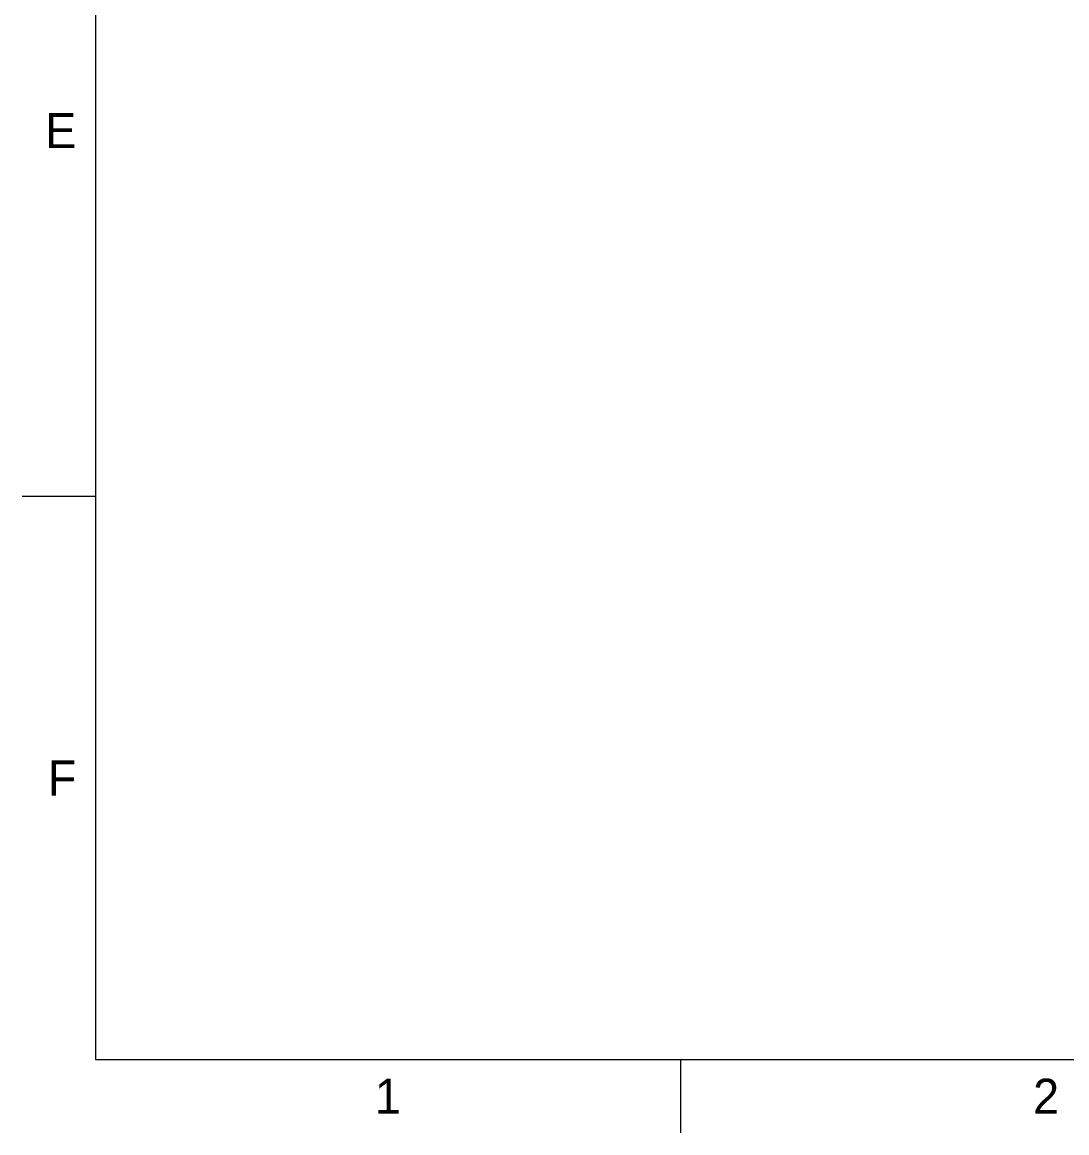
# Model space of a CAD drawing. Header units: millimetres. Extents: x 15 to 205, y 5 to 292.
# Drawn here: x 15 to 86.4, y 5 to 80.9 of the extents above; entities that cross this region are included whole.
import ezdxf

# ---------------------------------------------------------------- set-up
doc = ezdxf.new("R2010")
doc.units = ezdxf.units.MM
doc.layers.add('Border', color=7, linetype='Continuous')
doc.styles.add('Shapr0', font='txt', dxfattribs={"height": 2.3925})

msp = doc.modelspace()

# ---------------------------------------------------------------- linework, layer by layer
at = {"layer": 'Border', "linetype": 'Continuous', "lineweight": 15}
for p, q in [((20, 287), (20, 10)), ((20, 48.5), (15, 48.5)), ((20, 10), (200, 10)), ((60, 10), (60, 5))]:
    msp.add_line(p, q, dxfattribs=at)

# ---------------------------------------------------------------- texts
at = {"layer": 'Border', "linetype": 'Continuous', "lineweight": 15, "char_height": 2.393, "width": 2.3925, "style": 'Shapr0'}
for s, insert, attachment_point in [('E', (18.696, 73.5), 6), ('F', (18.696, 29.25), 6), ('1', (40, 8.696), 2), ('2', (85, 8.696), 2)]:
    msp.add_mtext(s, dxfattribs=dict(at, insert=insert, attachment_point=attachment_point))

doc.saveas('drawing.dxf')
